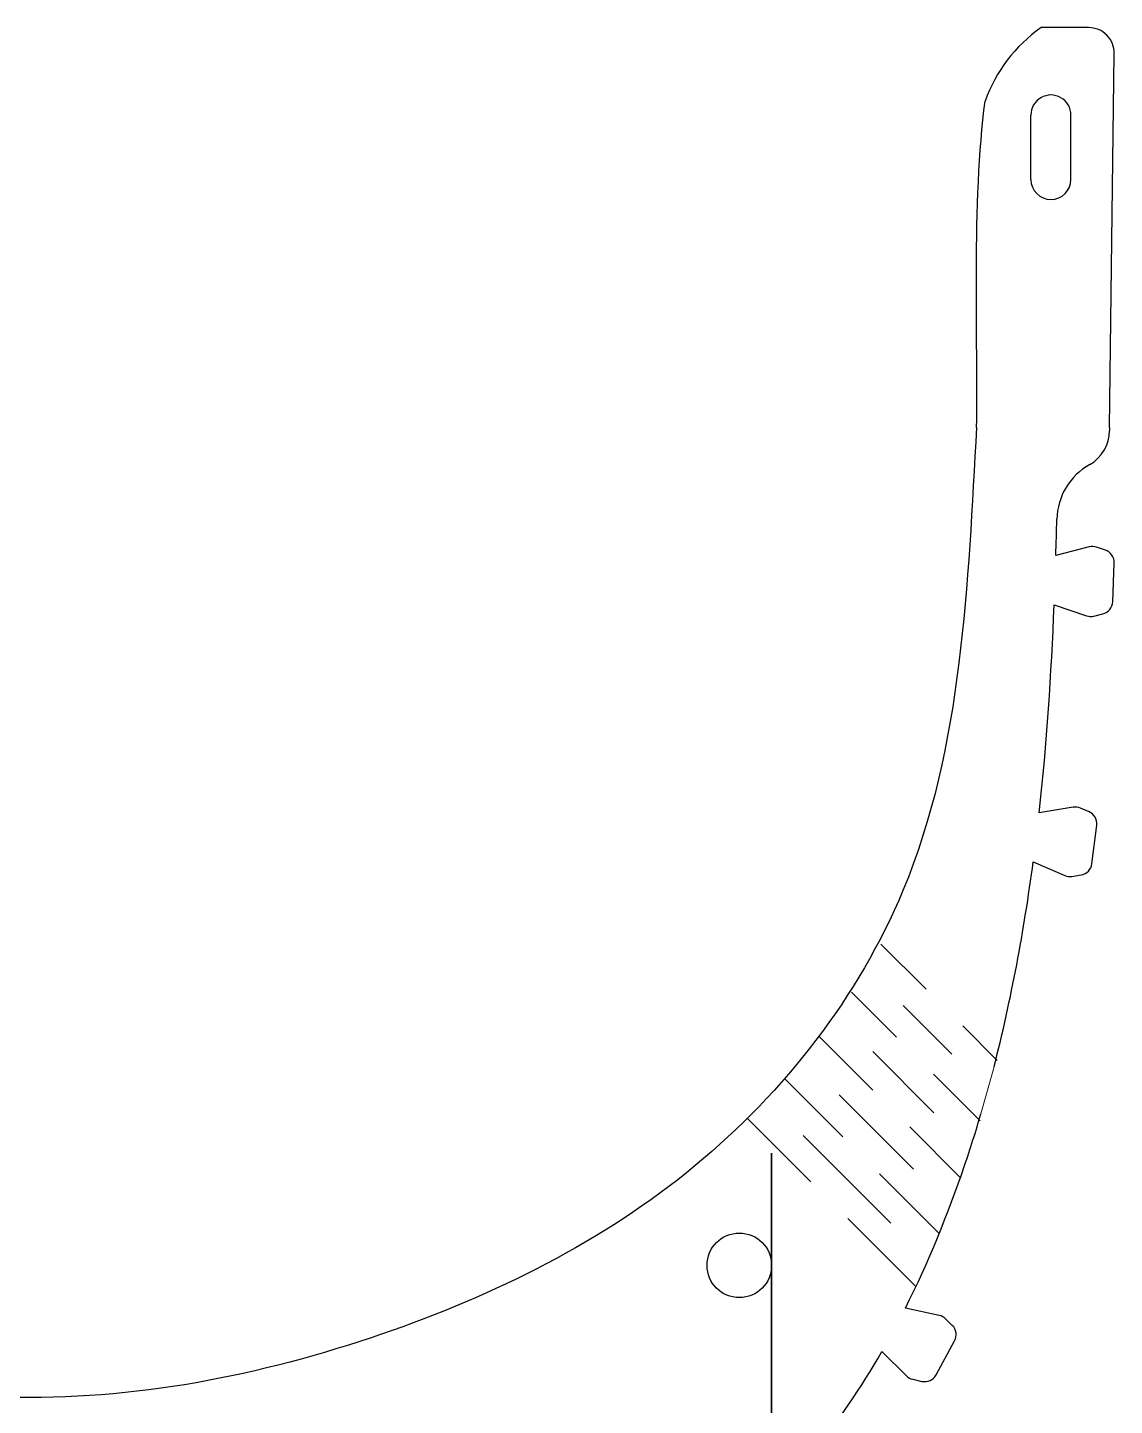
# Model space of a CAD drawing. Header units: millimetres. Extents: x -175 to 311, y -106 to 104.
# Drawn here: x -87.3 to -3, y -3.4 to 103.5 of the extents above; entities that cross this region are included whole.
import ezdxf

# ---------------------------------------------------------------- set-up
doc = ezdxf.new("R2010")
doc.units = ezdxf.units.MM
doc.header["$MEASUREMENT"] = 0
doc.layers.add('Layer 1', color=7, linetype='Continuous')

msp = doc.modelspace()

# ---------------------------------------------------------------- linework, layer by layer
at = {"layer": 'Layer 1', "lineweight": 25}
for points in [[(-8.6993, 103.4882), (-10.7403, 102.0293), (-12.1868, 100.124), (-13.0387, 97.7723)], [(-5.0199, 103.4882), (-5.0199, 103.4882), (-8.6993, 103.4882), (-8.6993, 103.4882)], [(-3.3953, 72.4779), (-3.3953, 72.4779), (-3.0201, 101.4624), (-3.0201, 101.4624)], [(-13.6915, 72.4776), (-13.5932, 79.0048), (-14.0544, 90.1755), (-13.0387, 97.7723)], [(-9.4871, 91.7068), (-9.4871, 91.7068), (-9.4871, 96.7068), (-9.4871, 96.7068)], [(-6.3843, 91.7068), (-6.3843, 91.7068), (-6.3843, 96.7068), (-6.3843, 96.7068)], [(-4.9264, 69.6018), (-3.9807, 70.1328), (-3.3953, 71.1329), (-3.3953, 72.2175)], [(-3.3953, 72.4779), (-3.3953, 72.4779), (-3.3953, 72.2175), (-3.3953, 72.2175)], [(-4.9264, 69.6018), (-6.4665, 68.7369), (-7.436, 67.1237), (-7.4769, 65.3579)], [(-7.5507, 62.5555), (-7.5229, 63.4905), (-7.4985, 64.4247), (-7.4769, 65.3579)], [(-4.9587, 63.2079), (-4.9587, 63.2079), (-7.5507, 62.5555), (-7.5507, 62.5555)], [(-4.4025, 63.1882), (-4.5823, 63.2472), (-4.7752, 63.2541), (-4.9587, 63.2079)], [(-3.7143, 62.9621), (-3.7143, 62.9621), (-4.4025, 63.1882), (-4.4025, 63.1882)], [(-3.0271, 61.9732), (-3.0098, 62.4193), (-3.2902, 62.8227), (-3.7143, 62.9621)], [(-3.1442, 58.958), (-3.1442, 58.958), (-3.0271, 61.9732), (-3.0271, 61.9732)], [(-3.9042, 58.0259), (-3.4714, 58.1325), (-3.1615, 58.5127), (-3.1442, 58.958)], [(-8.8447, 42.6013), (-8.2533, 47.9587), (-7.9015, 53.3468), (-7.6843, 58.7216)], [(-7.6843, 58.7216), (-7.6843, 58.7216), (-5.1666, 57.8754), (-5.1666, 57.8754)], [(-5.1666, 57.8754), (-4.9867, 57.8149), (-4.7932, 57.8068), (-4.6088, 57.8523)], [(-4.6088, 57.8523), (-4.6088, 57.8523), (-3.9042, 58.0259), (-3.9042, 58.0259)], [(-6.2004, 43.0292), (-6.2004, 43.0292), (-8.8447, 42.6013), (-8.8447, 42.6013)], [(-5.648, 42.9617), (-5.822, 43.036), (-6.0136, 43.0594), (-6.2004, 43.0292)], [(-4.9817, 42.6773), (-4.9817, 42.6773), (-5.648, 42.9617), (-5.648, 42.9617)], [(-4.3822, 41.633), (-4.3266, 42.0759), (-4.5712, 42.502), (-4.9817, 42.6773)], [(-4.7582, 38.639), (-4.7582, 38.639), (-4.3822, 41.633), (-4.3822, 41.633)], [(-12.3423, 22.9251), (-10.9953, 28.1448), (-10.0187, 33.4499), (-9.3071, 38.7963)], [(-9.3071, 38.7963), (-9.3071, 38.7963), (-6.8663, 37.7343), (-6.8663, 37.7343)], [(-5.5956, 37.7757), (-5.1552, 37.8447), (-4.8137, 38.1968), (-4.7582, 38.639)], [(-6.8663, 37.7343), (-6.6921, 37.6586), (-6.5001, 37.6339), (-6.3125, 37.6633)], [(-6.3125, 37.6633), (-6.3125, 37.6633), (-5.5956, 37.7757), (-5.5956, 37.7757)], [(-12.3319, 22.9252), (-12.3319, 22.9252), (-12.3423, 22.9251), (-12.3423, 22.9251)], [(-16.5854, 3.613), (-16.5854, 3.613), (-19.2192, 4.1821), (-19.2192, 4.1821)], [(-16.0956, 3.3487), (-16.2305, 3.4814), (-16.4004, 3.573), (-16.5854, 3.613)], [(-15.5789, 2.8409), (-15.5789, 2.8409), (-16.0956, 3.3487), (-16.0956, 3.3487)], [(-15.4014, 1.6499), (-15.1882, 2.042), (-15.2606, 2.528), (-15.5789, 2.8409)], [(-16.8432, -1.0008), (-16.8432, -1.0008), (-15.4014, 1.6499), (-15.4014, 1.6499)], [(-21.0331, 0.8158), (-21.0331, 0.8158), (-19.1361, -1.0746), (-19.1361, -1.0746)], [(-17.9378, -1.4994), (-17.5026, -1.5957), (-17.0562, -1.3924), (-16.8432, -1.0008)], [(-19.1361, -1.0746), (-19.0016, -1.2086), (-18.8317, -1.3016), (-18.6463, -1.3426)], [(-18.6463, -1.3426), (-18.6463, -1.3426), (-17.9378, -1.4994), (-17.9378, -1.4994)]]:
    msp.add_open_spline(points, degree=3, dxfattribs=at)
for points, knots in [([(-3.0201, 101.4624), (-3.0132, 101.9972), (-3.2208, 102.5126), (-3.5966, 102.8933), (-3.5966, 102.8933), (-3.9724, 103.274), (-4.485, 103.4882), (-5.0199, 103.4882)], [0, 0, 0, 0, 0.33333333, 0.33333333, 0.33333333, 0.33333333, 1, 1, 1, 1]), ([(-6.3843, 96.7068), (-6.3843, 97.2611), (-6.68, 97.7733), (-7.16, 98.0504), (-7.16, 98.0504), (-7.64, 98.3275), (-8.2314, 98.3275), (-8.7114, 98.0504), (-8.7114, 98.0504), (-9.1914, 97.7733), (-9.4871, 97.2611), (-9.4871, 96.7068)], [0, 0, 0, 0, 0.25, 0.25, 0.25, 0.25, 0.5, 0.5, 0.5, 0.5, 1, 1, 1, 1]), ([(-9.4871, 91.7068), (-9.4871, 90.85), (-8.7925, 90.1555), (-7.9357, 90.1554), (-7.9357, 90.1554), (-7.0789, 90.1554), (-6.3843, 90.85), (-6.3843, 91.7068)], [0, 0, 0, 0, 0.33333333, 0.33333333, 0.33333333, 0.33333333, 1, 1, 1, 1]), ([(-13.6915, 72.4776), (-14.4034, 60.4737), (-14.7439, 47.7499), (-19.4093, 36.5581), (-19.4093, 36.5581), (-22.8332, 28.3445), (-28.5865, 20.956), (-35.5156, 15.2287), (-35.5156, 15.2287), (-42.6706, 9.3147), (-51.0792, 5.1721), (-59.8252, 2.1617), (-59.8252, 2.1617), (-69.2354, -1.0772), (-79.0362, -3.0053), (-88.9938, -2.734)], [0, 0, 0, 0, 0.2, 0.2, 0.2, 0.2, 0.4, 0.4, 0.4, 0.4, 0.6, 0.6, 0.6, 0.6, 1, 1, 1, 1]), ([(-29.5919, 7.4976), (-29.5919, 8.8783), (-30.7112, 9.9975), (-32.0919, 9.9975), (-32.0919, 9.9975), (-33.4726, 9.9976), (-34.5919, 8.8783), (-34.5919, 7.4976), (-34.5919, 7.4976), (-34.5919, 6.1169), (-33.4726, 4.9976), (-32.0919, 4.9976), (-32.0919, 4.9976), (-30.7112, 4.9976), (-29.5919, 6.1168), (-29.5919, 7.4975), (-29.5919, 48.9185), (-29.5919, -75.3444), (-29.5919, 7.4976)], [0, 0, 0, 0, 0.2, 0.2, 0.2, 0.2, 0.4, 0.4, 0.4, 0.4, 0.6, 0.6, 0.6, 0.6, 1, 1, 1, 1.0001, 1.0001, 1.0001, 1.0001]), ([(-19.2192, 4.1821), (-17.4235, 7.741), (-15.9132, 11.4558), (-14.6319, 15.2287), (-14.6319, 15.2287), (-14.1809, 16.5568), (-13.7583, 17.8921), (-13.3623, 19.2339)], [0, 0, 0, 0, 0.33333333, 0.33333333, 0.33333333, 0.33333333, 1, 1, 1, 1]), ([(-30.8911, -11.9426), (-29.3257, -10.4281), (-27.8502, -8.8247), (-26.4787, -7.1421), (-26.4787, -7.1421), (-24.4447, -4.6466), (-22.6394, -1.9767), (-21.0331, 0.8158)], [0, 0, 0, 0, 0.33333333, 0.33333333, 0.33333333, 0.33333333, 1, 1, 1, 1])]:
    msp.add_open_spline(points, degree=3, knots=knots, dxfattribs=at)
at = {"layer": 'Layer 1', "color": 114, "lineweight": 18}
for points in [[(-21.1153, 32.4169), (-21.1153, 32.4169), (-17.6178, 28.9173), (-17.6178, 28.9173)], [(-23.3911, 28.6896), (-23.3911, 28.6896), (-19.8936, 25.19), (-19.8936, 25.19)], [(-19.3785, 27.6518), (-19.3785, 27.6518), (-15.6119, 23.883), (-15.6119, 23.883)], [(-14.763, 26.0607), (-14.763, 26.0607), (-12.0975, 23.3934), (-12.0975, 23.3934)], [(-25.8734, 25.219), (-25.8734, 25.219), (-21.7393, 21.0824), (-21.7393, 21.0824)], [(-21.7502, 24.0704), (-21.7502, 24.0704), (-17.0002, 19.3175), (-17.0002, 19.3175)], [(-12.3114, 22.9986), (-12.3114, 22.9986), (-13.3623, 19.234), (-13.3623, 19.234)], [(-28.571, 21.9638), (-28.571, 21.9638), (-24.0663, 17.4563), (-24.0663, 17.4563)], [(-17.0388, 22.3335), (-17.0388, 22.3335), (-13.4216, 18.714), (-13.4216, 18.714)], [(-24.3408, 20.7082), (-24.3408, 20.7082), (-18.5827, 14.9465), (-18.5827, 14.9465)], [(-31.481, 18.9212), (-31.481, 18.9212), (-26.5458, 13.9829), (-26.5458, 13.9829)], [(-18.8845, 18.2258), (-18.8845, 18.2258), (-14.9141, 14.253), (-14.9141, 14.253)], [(-27.1447, 17.5593), (-27.1447, 17.5593), (-20.3448, 10.7553), (-20.3448, 10.7553)], [(-21.2115, 14.5997), (-21.2115, 14.5997), (-16.5865, 9.9719), (-16.5865, 9.9719)], [(-23.691, 11.1264), (-23.691, 11.1264), (-18.4381, 5.8703), (-18.4381, 5.8703)]]:
    msp.add_open_spline(points, degree=3, dxfattribs=at)

doc.saveas('drawing.dxf')
